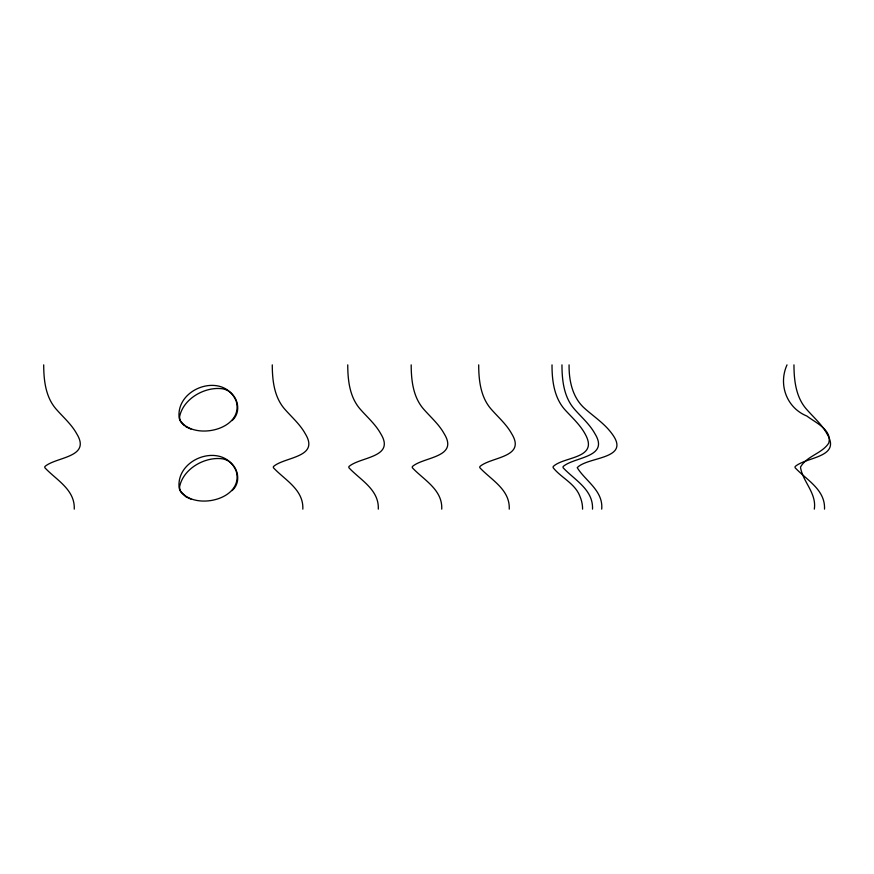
<?xml version="1.0" encoding="UTF-8"?>
<svg xmlns="http://www.w3.org/2000/svg" width="874" height="874" viewBox="0 0 874 874"><rect width="100%" height="100%" fill="white"/><g stroke="black" fill="none" stroke-linecap="round" stroke-linejoin="round"><path stroke-width="1.31" d="M787.015 364.873C778.068 384.669 786.731 407.907 806.899 416.057C815.486 422.645 832.365 429.877 828.749 443.118C821.8 453.759 806.702 455.955 800.486 467.131C802.507 481.498 816.819 493.034 814.317 509.127M232.058 420.602C243.846 410.234 235.893 389.323 220.445 388.569C203.303 387.291 182.95 399.385 179.585 416.832A10.575 10.444 49.6 0 0 180.601 421.104C194.989 440.999 244.392 429.342 236.166 401.002C223.394 371.33 175.608 387.838 179.159 417.936A12.968 12.378 49.2 0 0 181.082 422.24L184.447 425.769M232.058 490.631C243.846 480.263 235.893 459.353 220.445 458.61C203.303 457.331 182.95 469.414 179.585 486.862A10.575 10.444 49.6 0 0 180.601 491.144C194.989 511.028 244.392 499.371 236.166 471.031C223.394 441.37 175.608 457.878 179.159 487.965A12.968 12.378 49.2 0 0 181.082 492.27L185.9 496.814L190.914 499.109M190.914 429.079L185.867 426.752M824.521 509.127C825.406 489.527 806.352 479.881 795.056 467.666L795.121 466.574C806.276 456.687 841.706 457.725 827.023 433.854C821.626 423.988 812.886 416.723 805.686 408.278C795.744 396.25 794.007 379.906 793.963 364.873M592.517 509.127C593.402 489.527 574.349 479.881 563.042 467.666L563.107 466.574C574.273 456.687 609.691 457.725 595.008 433.854C589.611 423.988 580.871 416.723 573.683 408.278C563.73 396.25 561.993 379.906 561.96 364.873M509.247 509.127C510.143 489.527 491.079 479.881 479.782 467.666L479.848 466.574C491.002 456.687 526.432 457.725 511.749 433.854C506.352 423.988 497.612 416.723 490.412 408.278C480.471 396.25 478.733 379.906 478.69 364.873M441.741 509.127C442.637 489.527 423.573 479.881 412.277 467.666L412.342 466.574C423.497 456.687 458.926 457.725 444.243 433.854C438.846 423.988 430.106 416.723 422.907 408.278C412.965 396.25 411.228 379.906 411.184 364.873M378.3 509.127C379.185 489.527 360.132 479.881 348.835 467.666L348.901 466.574C360.055 456.687 395.485 457.725 380.802 433.854C375.405 423.988 366.654 416.723 359.465 408.278C349.524 396.25 347.786 379.906 347.743 364.873M302.83 509.127C303.715 489.527 284.662 479.881 273.354 467.666L273.431 466.574C284.585 456.687 320.015 457.725 305.321 433.854C299.935 423.988 291.184 416.723 283.995 408.278C274.043 396.25 272.317 379.906 272.273 364.873M74.257 509.127C75.142 489.527 56.089 479.881 44.793 467.666L44.858 466.574C56.012 456.687 91.442 457.725 76.759 433.854C71.362 423.988 62.611 416.723 55.423 408.278C45.47 396.25 43.744 379.906 43.7 364.873M601.716 509.127C603.355 490.631 585.318 480.962 577.233 467.666C587.765 456.392 631.356 459.615 612.051 433.854C604.622 423.573 593.828 416.647 584.52 408.278C572.394 397.462 568.865 380.463 569.083 364.873M552.018 364.873C551.964 380.824 554.192 398.304 565.565 410.441C573.016 418.482 581.374 426.053 586.214 436.071C597.346 458.926 563.424 456.512 553.176 466.574L553.111 467.666C561.152 477.849 575.136 483.409 579.965 496.476A30.71 29.825 90 0 1 582.587 509.127"/></g></svg>
